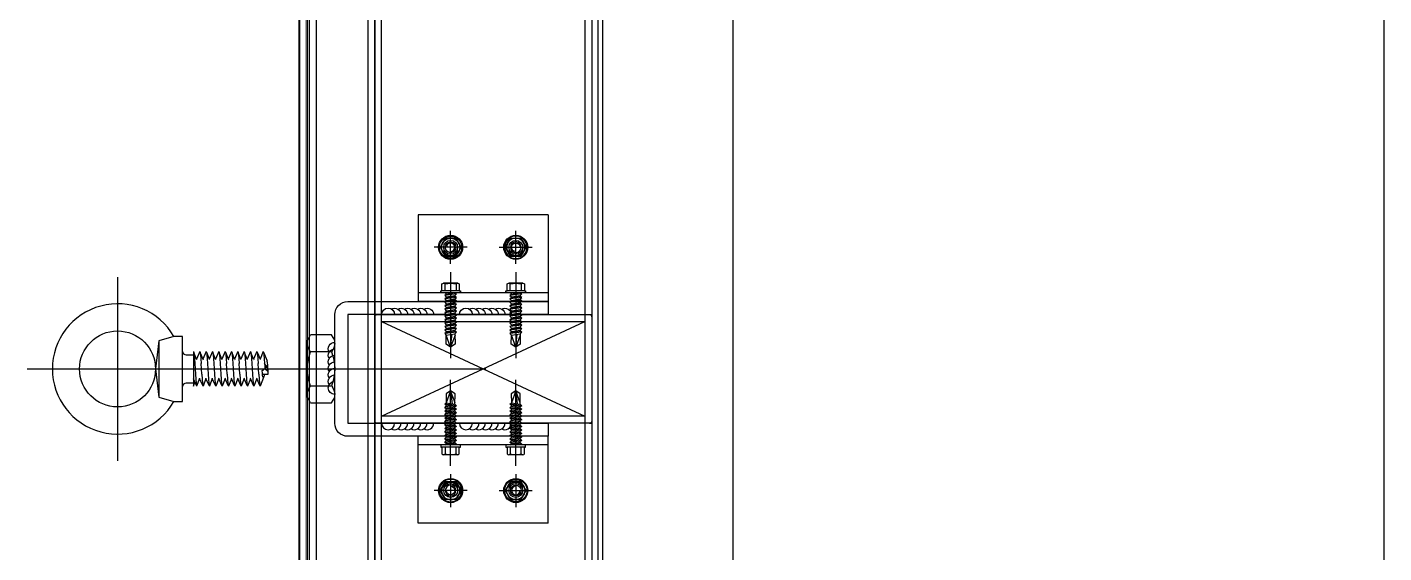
# Model space of a CAD drawing. Header units: millimetres. Extents: x 7297 to 60227, y -7497 to 19324.
# Drawn here: x 58381 to 59006, y 1973 to 2215 of the extents above; entities that cross this region are included whole.
import ezdxf

# ---------------------------------------------------------------- set-up
doc = ezdxf.new("R2010")
doc.units = ezdxf.units.MM
doc.linetypes.add('HIDDEN', pattern=[0.375, 0.25, -0.125])
doc.layers.add('NS_AL_PANEL', color=32, linetype='Continuous', lineweight=9)
for name, color, linetype in [('NS_BRACKET_NUTS', 1, 'Continuous'), ('NS_COL_D-GREY', 8, 'Continuous'), ('NS_COL_MAGENTA', 6, 'Continuous'), ('NS_COL_RED', 1, 'Continuous'), ('NS_COL_WHITE', 7, 'Continuous'), ('NS_COL_YELLOW', 2, 'Continuous'), ('NS_FRAME', 253, 'Continuous'), ('NS_PIPE_FRAME', 2, 'Continuous'), ('NS_WELD', 1, 'Continuous')]:
    doc.layers.add(name, color=color, linetype=linetype)

# ---------------------------------------------------------------- blocks, each defined once
blk = doc.blocks.new('*U243')
blk.add_lwpolyline([(0, 0), (100, 0), (100, 2751.99), (0, 2751.99)], close=True)
at = {"linetype": 'HIDDEN'}
blk.add_lwpolyline([(3.2, 0), (96.8, 0), (96.8, 2751.99), (3.2, 2751.99)], close=True, dxfattribs=at)
blk = doc.blocks.new('*U101')
for p, q in [((1, 100), (0, 100)), ((0, 99), (0, 100)), ((0, 99), (0, 1)), ((49, 100), (1, 100)), ((3.2, 3.2), (46.8, 96.8)), ((46.8, 3.2), (3.2, 96.8)), ((49, 100), (50, 100)), ((50, 99), (50, 100)), ((50, 1), (50, 99)), ((0, 1), (0, 0)), ((1, 0), (0, 0)), ((50, 1), (50, 0)), ((1, 0), (49, 0)), ((49, 0), (50, 0))]:
    blk.add_line(p, q)
blk.add_lwpolyline([(3.2, 96.8), (3.2, 3.2), (46.8, 3.2), (46.8, 96.8)], close=True)
for centre, start, end in [((1, 99), 90, 180), ((49, 99), 0, 90), ((1, 1), 180, 270), ((49, 1), 270, 0)]:
    blk.add_arc(centre, 1, start, end)
blk = doc.blocks.new('HEXA-5.5X30')
for p, q in [((-9.61, 0), (29.99, 0)), ((-4.5, -3.25), (-4.5, 3.25)), ((0, -2), (0.68, 2)), ((0.43, -2.75), (1.11, 2.75)), ((0.68, 2), (0.5, 2)), ((0.68, 2), (1.11, 2.75)), ((1.11, 2.75), (1.83, 2)), ((1.83, 2), (1.16, -2)), ((1.6, -2), (2.28, 2)), ((1.83, 2), (2.28, 2)), ((2.03, -2.75), (2.71, 2.75)), ((2.28, 2), (2.71, 2.75)), ((2.71, 2.75), (3.43, 2)), ((3.43, 2), (2.76, -2)), ((3.2, -2), (3.88, 2)), ((3.43, 2), (3.88, 2)), ((3.63, -2.75), (4.31, 2.75)), ((3.88, 2), (4.31, 2.75)), ((4.31, 2.75), (5.03, 2)), ((5.03, 2), (4.36, -2)), ((4.8, -2), (5.48, 2)), ((5.03, 2), (5.48, 2)), ((5.23, -2.75), (5.91, 2.75)), ((5.48, 2), (5.91, 2.75)), ((5.91, 2.75), (6.63, 2)), ((6.63, 2), (5.96, -2)), ((6.4, -2), (7.08, 2)), ((6.63, 2), (7.08, 2)), ((6.83, -2.75), (7.51, 2.75)), ((7.08, 2), (7.51, 2.75)), ((7.51, 2.75), (8.23, 2)), ((8.23, 2), (7.56, -2)), ((8, -2), (8.68, 2)), ((8.23, 2), (8.68, 2)), ((8.43, -2.75), (9.11, 2.75)), ((8.68, 2), (9.11, 2.75)), ((9.11, 2.75), (9.83, 2)), ((9.83, 2), (9.16, -2)), ((9.6, -2), (10.28, 2)), ((9.83, 2), (10.28, 2)), ((10.03, -2.75), (10.71, 2.75)), ((10.28, 2), (10.71, 2.75)), ((10.71, 2.75), (11.43, 2)), ((11.43, 2), (10.76, -2)), ((11.2, -2), (11.88, 2)), ((11.43, 2), (11.88, 2)), ((11.63, -2.75), (12.31, 2.75)), ((11.88, 2), (12.31, 2.75)), ((12.31, 2.75), (13.03, 2)), ((13.03, 2), (12.36, -2)), ((13.03, 2), (13.48, 2)), ((13.23, -2.75), (13.91, 2.75)), ((14.63, 2), (15.08, 2)), ((14.83, -2.75), (15.51, 2.75)), ((16.23, 2), (16.68, 2)), ((16.43, -2.75), (17.11, 2.75)), ((17.83, 2), (18.28, 2)), ((18.03, -2.75), (18.71, 2.75)), ((25, 0), (18.97, -0.71)), ((19.39, -2.01), (25, 0)), ((25, 0), (19.43, 2)), ((0.43, -2.75), (0, -2)), ((1.16, -2), (0.43, -2.75)), ((1.16, -2), (1.6, -2)), ((2.03, -2.75), (1.6, -2)), ((2.76, -2), (2.03, -2.75)), ((2.76, -2), (3.2, -2)), ((3.63, -2.75), (3.2, -2)), ((4.36, -2), (3.63, -2.75)), ((4.36, -2), (4.8, -2)), ((5.23, -2.75), (4.8, -2)), ((5.96, -2), (5.23, -2.75)), ((5.96, -2), (6.4, -2)), ((6.83, -2.75), (6.4, -2)), ((7.56, -2), (6.83, -2.75)), ((7.56, -2), (8, -2)), ((8.43, -2.75), (8, -2)), ((9.16, -2), (8.43, -2.75)), ((9.16, -2), (9.6, -2)), ((10.03, -2.75), (9.6, -2)), ((10.76, -2), (10.03, -2.75)), ((10.76, -2), (11.2, -2)), ((11.63, -2.75), (11.2, -2)), ((12.36, -2), (11.63, -2.75)), ((12.36, -2), (12.8, -2)), ((13.96, -2), (14.4, -2)), ((15.56, -2), (16, -2)), ((17.16, -2), (17.6, -2))]:
    blk.add_line(p, q)
for points in [[(-4.14, -2.5, 0.476693), (-4.14, -4), (-1, -4), (-1, 4), (-4.14, 4, 0.476693), (-4.14, 2.5)], [(-1, 2.5), (-4.14, 2.5, 0.136257), (-4.14, -2.5), (-1, -2.5)]]:
    blk.add_lwpolyline(points, format="xyb")
for points in [[(-1, -4), (-1, -4.5), (0, -4.5), (0, 4.5), (-1, 4.5), (-1, 4)], [(18.75, -2), (23.56, -2.1), (25, 0), (23.56, 2.1), (19.43, 2)]]:
    blk.add_lwpolyline(points)
for points in [[(13.91, 2.75), (14.63, 2), (13.96, -2), (13.23, -2.75), (12.8, -2), (13.48, 2)], [(15.51, 2.75), (16.23, 2), (15.56, -2), (14.83, -2.75), (14.4, -2), (15.08, 2)], [(17.11, 2.75), (17.83, 2), (17.16, -2), (16.43, -2.75), (16, -2), (16.68, 2)], [(18.71, 2.75), (19.43, 2), (18.76, -2), (18.03, -2.75), (17.6, -2), (18.28, 2)]]:
    blk.add_lwpolyline(points, close=True)
blk.add_arc((0.5, 2.5), 0.5, 180, 270)
blk = doc.blocks.new('M10-H')
for p, q in [((0, 15.5), (0, -15.5)), ((-15.5, 0), (15.5, 0))]:
    blk.add_line(p, q)
blk.add_lwpolyline([(-4.9, 8.5), (-9.8, 0), (-4.9, -8.5), (4.9, -8.5), (9.8, 0), (4.9, 8.5), (-4.9, 8.5)])
for radius in [10.5, 8.5, 5]:
    blk.add_circle((0, 0), radius)
blk.add_arc((0, 0), 4, 90, 0)
blk = doc.blocks.new('-AS0-DFASDFASD+7SDFDE')
for p, q in [((140.34, -30.26), (139.81, -31.19)), ((140.34, -30.26), (144.01, -30.26)), ((144.01, -30.26), (144.54, -31.19)), ((139.81, -31.19), (139.81, -41.09)), ((144.54, -31.19), (144.54, -41.09)), ((144.01, -33.19), (140.34, -33.19)), ((144.01, -39.08), (140.34, -39.08)), ((139.81, -41.09), (140.34, -42.02)), ((144.01, -42.02), (140.34, -42.02)), ((144.54, -41.09), (144.01, -42.02))]:
    blk.add_line(p, q)
for centre, radius, start, end in [((142.73, -31.48), 2.94, 184.6551, 215.532), ((141.62, -31.48), 2.94, 324.468, 355.3449), ((148.15, -36.14), 8.34, 159.331, 200.669), ((136.2, -36.14), 8.34, 339.331, 20.669), ((142.73, -40.79), 2.94, 144.468, 175.3449), ((141.62, -40.79), 2.94, 4.6551, 35.532)]:
    blk.add_arc(centre, radius, start, end)
blk = doc.blocks.new('A$C0843732F')
for centre, start in [((0, -3), 90), ((0, -6), 150), ((0, -9), 150), ((0, -12), 150), ((0, -15), 150), ((0, -18), 150), ((0, -21), 150)]:
    blk.add_arc(centre, 3, start, 270)
blk = doc.blocks.new('*U242')
blk.add_lwpolyline([(0, 0), (30, 0), (30, 2791.99), (0, 2791.99)], close=True)
at = {"linetype": 'HIDDEN'}
blk.add_lwpolyline([(3.2, 0), (26.8, 0), (26.8, 2791.99), (3.2, 2791.99)], close=True, dxfattribs=at)

msp = doc.modelspace()

# ---------------------------------------------------------------- linework, layer by layer
at = {"layer": 'NS_AL_PANEL'}
for p, q in [((58505.98, 4688.74), (58505.98, 1826.75)), ((58506.48, 1827.25), (58506.48, 4688.24)), ((58509.48, 1830.25), (58509.48, 4685.24)), ((58509.98, 1861.75), (58509.98, 4684.74))]:
    msp.add_line(p, q, dxfattribs=at)
at = {"layer": 'NS_BRACKET_NUTS'}
for p, q in [((58441.49, 2070.74, 0), (58439.99, 2057.74, 0)), ((58448.47, 2072.74, 0), (58441.49, 2070.74, 0)), ((58441.49, 2070.74, 0), (58441.49, 2044.74, 0)), ((58452.49, 2072.74, 0), (58448.47, 2072.74, 0)), ((58452.49, 2042.74, 0), (58452.49, 2072.74, 0)), ((58454.09, 2064.24, 0), (58457.49, 2064.24, 0)), ((58457.49, 2065.74, 0), (58457.49, 2049.74, 0)), ((58457.49, 2065.74, 0), (58457.64, 2065.35, 0)), ((58457.64, 2065.35, 0), (58457.78, 2064.21, 0)), ((58458.88, 2062.19, 0), (58457.64, 2065.35, 0)), ((58457.78, 2064.21, 0), (58457.93, 2062.44, 0)), ((58460.41, 2065.74, 0), (58458.88, 2062.19, 0)), ((58460.41, 2065.74, 0), (58460.56, 2065.35, 0)), ((58460.56, 2065.35, 0), (58460.64, 2065.12, 0)), ((58460.64, 2065.12, 0), (58461.82, 2062.21, 0)), ((58460.64, 2065.12, 0), (58460.71, 2064.21, 0)), ((58460.71, 2064.21, 0), (58460.85, 2062.44, 0)), ((58463.34, 2065.74, 0), (58461.82, 2062.21, 0)), ((58463.34, 2065.74, 0), (58463.48, 2065.34, 0)), ((58463.48, 2065.34, 0), (58463.57, 2065.12, 0)), ((58463.57, 2065.12, 0), (58464.74, 2062.21, 0)), ((58463.57, 2065.12, 0), (58463.63, 2064.21, 0)), ((58463.63, 2064.21, 0), (58463.78, 2062.44, 0)), ((58466.26, 2065.74, 0), (58464.74, 2062.21, 0)), ((58466.26, 2065.74, 0), (58466.41, 2065.34, 0)), ((58466.41, 2065.34, 0), (58466.56, 2064.21, 0)), ((58467.66, 2062.19, 0), (58466.41, 2065.34, 0)), ((58466.56, 2064.21, 0), (58466.7, 2062.44, 0)), ((58469.19, 2065.74, 0), (58467.66, 2062.19, 0)), ((58469.19, 2065.74, 0), (58469.33, 2065.35, 0)), ((58469.33, 2065.35, 0), (58469.48, 2064.21, 0)), ((58470.58, 2062.19, 0), (58469.33, 2065.35, 0)), ((58469.48, 2064.21, 0), (58469.63, 2062.44, 0)), ((58472.11, 2065.74, 0), (58470.58, 2062.19, 0)), ((58472.11, 2065.74, 0), (58472.26, 2065.35, 0)), ((58472.26, 2065.35, 0), (58472.34, 2065.12, 0)), ((58472.34, 2065.12, 0), (58472.4, 2064.21, 0)), ((58472.34, 2065.12, 0), (58473.51, 2062.19, 0)), ((58472.4, 2064.21, 0), (58472.55, 2062.44, 0)), ((58475.04, 2065.74, 0), (58473.51, 2062.19, 0)), ((58475.04, 2065.74, 0), (58475.18, 2065.35, 0)), ((58475.18, 2065.35, 0), (58475.27, 2065.12, 0)), ((58475.27, 2065.12, 0), (58475.33, 2064.21, 0)), ((58476.44, 2062.21, 0), (58475.27, 2065.12, 0)), ((58475.33, 2064.21, 0), (58475.48, 2062.44, 0)), ((58477.96, 2065.74, 0), (58476.44, 2062.21, 0)), ((58477.96, 2065.74, 0), (58478.11, 2065.35, 0)), ((58478.11, 2065.35, 0), (58478.25, 2064.21, 0)), ((58479.36, 2062.21, 0), (58478.11, 2065.35, 0)), ((58478.25, 2064.21, 0), (58478.4, 2062.44, 0)), ((58480.89, 2065.74, 0), (58479.36, 2062.21, 0)), ((58480.89, 2065.74, 0), (58481.03, 2065.35, 0)), ((58481.03, 2065.35, 0), (58481.18, 2064.21, 0)), ((58482.28, 2062.19, 0), (58481.03, 2065.35, 0)), ((58481.18, 2064.21, 0), (58481.33, 2062.44, 0)), ((58483.81, 2065.74, 0), (58482.28, 2062.19, 0)), ((58483.81, 2065.74, 0), (58483.95, 2065.34, 0)), ((58483.95, 2065.34, 0), (58484.1, 2064.21, 0)), ((58485.21, 2062.21, 0), (58483.95, 2065.34, 0)), ((58484.1, 2064.21, 0), (58484.25, 2062.44, 0)), ((58486.74, 2065.74, 0), (58485.21, 2062.21, 0)), ((58486.74, 2065.74, 0), (58486.88, 2065.34, 0)), ((58486.88, 2065.34, 0), (58486.97, 2065.12, 0)), ((58486.97, 2065.12, 0), (58488.14, 2062.21, 0)), ((58486.97, 2065.12, 0), (58487.03, 2064.21, 0)), ((58487.03, 2064.21, 0), (58487.17, 2062.44, 0)), ((58489.66, 2065.74, 0), (58488.14, 2062.21, 0)), ((58489.66, 2065.74, 0), (58489.81, 2065.35, 0)), ((58489.81, 2065.35, 0), (58489.89, 2065.12, 0)), ((58489.89, 2065.12, 0), (58491.24, 2061.73, 0)), ((58489.89, 2065.12, 0), (58489.95, 2064.21, 0)), ((58489.95, 2064.21, 0), (58490.1, 2062.44, 0)), ((58439.99, 2057.74, 0), (58441.49, 2044.74, 0)), ((58457.93, 2062.44, 0), (58458.07, 2060.21, 0)), ((58458.07, 2060.21, 0), (58458.37, 2055.27, 0)), ((58458.96, 2062.01, 0), (58458.88, 2062.19, 0)), ((58460.85, 2062.44, 0), (58461, 2060.21, 0)), ((58461.29, 2055.27, 0), (58461, 2060.21, 0)), ((58461.82, 2062.21, 0), (58461.89, 2062.01, 0)), ((58463.78, 2062.44, 0), (58463.92, 2060.21, 0)), ((58463.92, 2060.21, 0), (58464.22, 2055.27, 0)), ((58464.74, 2062.21, 0), (58464.8, 2062.04, 0)), ((58466.7, 2062.44, 0), (58466.85, 2060.21, 0)), ((58466.85, 2060.21, 0), (58467.14, 2055.27, 0)), ((58467.73, 2062.01, 0), (58467.66, 2062.19, 0)), ((58469.63, 2062.44, 0), (58469.77, 2060.21, 0)), ((58469.77, 2060.21, 0), (58470.07, 2055.27, 0)), ((58470.66, 2062.01, 0), (58470.58, 2062.19, 0)), ((58472.55, 2062.44, 0), (58472.7, 2060.21, 0)), ((58472.99, 2055.27, 0), (58472.7, 2060.21, 0)), ((58473.51, 2062.19, 0), (58473.59, 2062.01, 0)), ((58475.48, 2062.44, 0), (58475.62, 2060.21, 0)), ((58475.62, 2060.21, 0), (58475.91, 2055.27, 0)), ((58476.44, 2062.21, 0), (58476.51, 2062.01, 0)), ((58478.4, 2062.44, 0), (58478.55, 2060.21, 0)), ((58478.84, 2055.27, 0), (58478.55, 2060.21, 0)), ((58479.36, 2062.21, 0), (58479.42, 2062.04, 0)), ((58481.33, 2062.44, 0), (58481.47, 2060.21, 0)), ((58481.47, 2060.21, 0), (58481.76, 2055.27, 0)), ((58482.36, 2062.01, 0), (58482.28, 2062.19, 0)), ((58484.25, 2062.44, 0), (58484.4, 2060.21, 0)), ((58484.4, 2060.21, 0), (58484.69, 2055.27, 0)), ((58485.21, 2062.21, 0), (58485.28, 2062.01, 0)), ((58487.17, 2062.44, 0), (58487.32, 2060.21, 0)), ((58487.61, 2055.27, 0), (58487.32, 2060.21, 0)), ((58488.14, 2062.21, 0), (58488.2, 2062.04, 0)), ((58490.39, 2057.74, 0), (58488.89, 2056.57, 0)), ((58490.1, 2062.44, 0), (58490.25, 2060.21, 0)), ((58490.25, 2060.21, 0), (58490.34, 2058.99, 0)), ((58490.67, 2059.71, 0), (58490.25, 2060.21, 0)), ((58490.34, 2058.99, 0), (58490.51, 2058.99, 0)), ((58490.34, 2058.99, 0), (58490.39, 2057.74, 0)), ((58491.67, 2056.74, 0), (58490.39, 2057.74, 0)), ((58490.65, 2058.93, 0), (58490.51, 2058.99, 0)), ((58490.65, 2059.57, 0), (58490.58, 2058.93, 0)), ((58490.67, 2059.71, 0), (58490.65, 2059.57, 0)), ((58491.82, 2058.38, 0), (58490.65, 2059.57, 0)), ((58490.8, 2058.75, 0), (58490.65, 2058.93, 0)), ((58490.95, 2058.48, 0), (58490.8, 2058.75, 0)), ((58491.09, 2058.13, 0), (58490.95, 2058.48, 0)), ((58491.09, 2058.13, 0), (58491.39, 2057.35, 0)), ((58491.24, 2061.73, 0), (58491.39, 2061.35, 0)), ((58491.53, 2060.61, 0), (58491.39, 2061.35, 0)), ((58491.53, 2057, 0), (58491.39, 2057.35, 0)), ((58491.68, 2059.59, 0), (58491.53, 2060.61, 0)), ((58491.67, 2056.74, 0), (58491.53, 2057, 0)), ((58491.97, 2056.5, 0), (58491.67, 2056.74, 0)), ((58491.82, 2058.38, 0), (58491.68, 2059.59, 0)), ((58491.97, 2056.5, 0), (58491.82, 2058.38, 0)), ((58457.49, 2051.24, 0), (58454.09, 2051.24, 0)), ((58458.81, 2050.13, 0), (58457.49, 2053.12, 0)), ((58457.49, 2049.74, 0), (58458.15, 2051.62, 0)), ((58458.37, 2055.27, 0), (58458.51, 2053.04, 0)), ((58458.51, 2053.04, 0), (58458.66, 2051.27, 0)), ((58458.66, 2051.27, 0), (58458.81, 2050.13, 0)), ((58460.32, 2053.3, 0), (58458.95, 2049.74, 0)), ((58460.27, 2053.47, 0), (58460.32, 2053.3, 0)), ((58461.73, 2050.13, 0), (58460.32, 2053.3, 0)), ((58461.29, 2055.27, 0), (58461.44, 2053.04, 0)), ((58461.44, 2053.04, 0), (58461.58, 2051.27, 0)), ((58461.58, 2051.27, 0), (58461.73, 2050.13, 0)), ((58463.25, 2053.31, 0), (58461.88, 2049.74, 0)), ((58463.19, 2053.47, 0), (58463.25, 2053.31, 0)), ((58464.65, 2050.13, 0), (58463.25, 2053.31, 0)), ((58464.22, 2055.27, 0), (58464.36, 2053.04, 0)), ((58464.36, 2053.04, 0), (58464.51, 2051.27, 0)), ((58464.51, 2051.27, 0), (58464.65, 2050.13, 0)), ((58466.17, 2053.3, 0), (58464.8, 2049.74, 0)), ((58466.12, 2053.47, 0), (58466.17, 2053.3, 0)), ((58467.58, 2050.13, 0), (58466.17, 2053.3, 0)), ((58467.14, 2055.27, 0), (58467.29, 2053.04, 0)), ((58467.29, 2053.04, 0), (58467.43, 2051.27, 0)), ((58467.43, 2051.27, 0), (58467.58, 2050.13, 0)), ((58469.1, 2053.3, 0), (58467.73, 2049.74, 0)), ((58469.04, 2053.47, 0), (58469.1, 2053.3, 0)), ((58470.5, 2050.13, 0), (58469.1, 2053.3, 0)), ((58470.07, 2055.27, 0), (58470.21, 2053.04, 0)), ((58470.21, 2053.04, 0), (58470.36, 2051.27, 0)), ((58470.36, 2051.27, 0), (58470.5, 2050.13, 0)), ((58472.03, 2053.31, 0), (58470.65, 2049.74, 0)), ((58471.97, 2053.47, 0), (58472.03, 2053.31, 0)), ((58473.43, 2050.13, 0), (58472.03, 2053.31, 0)), ((58472.99, 2055.27, 0), (58473.14, 2053.04, 0)), ((58473.14, 2053.04, 0), (58473.28, 2051.27, 0)), ((58473.28, 2051.27, 0), (58473.43, 2050.13, 0)), ((58474.96, 2053.25, 0), (58473.57, 2049.74, 0)), ((58474.89, 2053.47, 0), (58474.95, 2053.31, 0)), ((58476.35, 2050.13, 0), (58474.95, 2053.31, 0)), ((58475.91, 2055.27, 0), (58476.06, 2053.04, 0)), ((58476.06, 2053.04, 0), (58476.21, 2051.27, 0)), ((58476.21, 2051.27, 0), (58476.35, 2050.13, 0)), ((58477.87, 2053.3, 0), (58476.5, 2049.74, 0)), ((58477.82, 2053.47, 0), (58477.87, 2053.3, 0)), ((58479.28, 2050.13, 0), (58477.87, 2053.3, 0)), ((58478.84, 2055.27, 0), (58478.99, 2053.04, 0)), ((58478.99, 2053.04, 0), (58479.13, 2051.27, 0)), ((58479.13, 2051.27, 0), (58479.28, 2050.13, 0)), ((58480.8, 2053.31, 0), (58479.42, 2049.74, 0)), ((58480.74, 2053.47, 0), (58480.8, 2053.31, 0)), ((58482.2, 2050.13, 0), (58480.8, 2053.31, 0)), ((58481.76, 2055.27, 0), (58481.91, 2053.04, 0)), ((58481.91, 2053.04, 0), (58482.06, 2051.27, 0)), ((58482.06, 2051.27, 0), (58482.2, 2050.13, 0)), ((58483.74, 2053.25, 0), (58482.35, 2049.74, 0)), ((58483.66, 2053.47, 0), (58483.72, 2053.31, 0)), ((58485.13, 2050.13, 0), (58483.72, 2053.31, 0)), ((58484.69, 2055.27, 0), (58484.83, 2053.04, 0)), ((58484.83, 2053.04, 0), (58484.98, 2051.27, 0)), ((58484.98, 2051.27, 0), (58485.13, 2050.13, 0)), ((58486.64, 2053.3, 0), (58485.27, 2049.74, 0)), ((58486.59, 2053.47, 0), (58486.64, 2053.3, 0)), ((58488.05, 2050.13, 0), (58486.64, 2053.3, 0)), ((58487.61, 2055.27, 0), (58487.76, 2053.04, 0)), ((58487.76, 2053.04, 0), (58487.91, 2051.27, 0)), ((58487.91, 2051.27, 0), (58488.05, 2050.13, 0)), ((58489.78, 2053.74, 0), (58488.2, 2049.74, 0)), ((58489.14, 2056.36, 0), (58489.19, 2056.04, 0)), ((58489.19, 2056.04, 0), (58489.19, 2055.91, 0)), ((58489.19, 2055.91, 0), (58489.34, 2055.61, 0)), ((58489.34, 2054.88, 0), (58489.34, 2055.61, 0)), ((58489.48, 2054.14, 0), (58489.34, 2054.88, 0)), ((58489.48, 2055.27, 0), (58489.58, 2055.27, 0)), ((58489.63, 2053.74, 0), (58489.48, 2054.14, 0)), ((58489.58, 2055.27, 0), (58490.13, 2055.27, 0)), ((58489.78, 2053.74, 0), (58489.63, 2053.74, 0)), ((58489.92, 2054.13, 0), (58489.78, 2053.74, 0)), ((58490.07, 2054.87, 0), (58489.92, 2054.13, 0)), ((58490.13, 2055.27, 0), (58490.07, 2054.87, 0)), ((58490.13, 2055.27, 0), (58491.97, 2055.27, 0)), ((58491.97, 2055.27, 0), (58491.97, 2056.5, 0)), ((58441.49, 2044.74, 0), (58448.47, 2042.74, 0)), ((58458.81, 2050.13, 0), (58458.95, 2049.74, 0)), ((58461.73, 2050.13, 0), (58461.88, 2049.74, 0)), ((58464.65, 2050.13, 0), (58464.8, 2049.74, 0)), ((58467.58, 2050.13, 0), (58467.73, 2049.74, 0)), ((58470.5, 2050.13, 0), (58470.65, 2049.74, 0)), ((58473.43, 2050.13, 0), (58473.57, 2049.74, 0)), ((58476.35, 2050.13, 0), (58476.5, 2049.74, 0)), ((58479.28, 2050.13, 0), (58479.42, 2049.74, 0)), ((58482.2, 2050.13, 0), (58482.35, 2049.74, 0)), ((58485.13, 2050.13, 0), (58485.27, 2049.74, 0)), ((58488.05, 2050.13, 0), (58488.2, 2049.74, 0)), ((58448.47, 2042.74, 0), (58452.49, 2042.74, 0))]:
    msp.add_line(p, q, dxfattribs=at)
msp.add_circle((58422.49, 2057.74, 0), 17.5, dxfattribs=at)
for centre, radius, start, end in [((58422.49, 2057.74, 0), 30, 30, 330), ((58454.09, 2065.84, 0), 1.6, 180, 270), ((58454.09, 2049.64, 0), 1.6, 90, 180)]:
    msp.add_arc(centre, radius, start, end, dxfattribs=at)
at = {"layer": 'NS_COL_D-GREY'}
msp.add_lwpolyline([(58645.98, 1827.75), (58620.98, 1827.75), (58620.98, 1829.75), (58643.98, 1829.75), (58643.98, 4685.74), (58620.98, 4685.74), (58620.98, 4687.74), (58645.98, 4687.74)], close=True, dxfattribs=at)
at = {"layer": 'NS_COL_MAGENTA', "ltscale": 50}
for centre in [(58575.98, 2113.74, 0), (58605.98, 2113.74, 0), (58575.98, 2001.74, 0), (58605.98, 2001.74, 0)]:
    msp.add_circle(centre, 5.53, dxfattribs=at)
for centre, start, end in [((58575.98, 2113.74, 0), 202.61986, 337.38013), ((58605.98, 2113.74, 0), 202.61987, 337.38014), ((58575.98, 2001.74, 0), 22.61987, 157.38014), ((58605.98, 2001.74, 0), 22.61986, 157.38013)]:
    msp.add_arc(centre, 3.78, start, end, dxfattribs=at)
at = {"layer": 'NS_COL_RED'}
for p, q in [((58422.49, 2099.97, 0), (58422.49, 2015.51, 0)), ((58380.84, 2057.74, 0), (58592.12, 2057.74, 0))]:
    msp.add_line(p, q, dxfattribs=at)
at = {"layer": 'NS_COL_RED', "elevation": 0}
msp.add_lwpolyline([(58528.58, 2032.74), (58620.98, 2032.74), (58620.98, 2026.74), (58528.58, 2026.74, -0.414214), (58522.58, 2032.74), (58522.58, 2082.74, -0.414214), (58528.58, 2088.74), (58620.98, 2088.74), (58620.98, 2082.74), (58528.58, 2082.74)], format="xyb", close=True, dxfattribs=at)
at = {"layer": 'NS_COL_WHITE'}
for p, q in [((58705.98, 4757.74), (58705.98, 1757.74)), ((59005.98, 4757.74), (59005.98, 1757.74))]:
    msp.add_line(p, q, dxfattribs=at)
for centre in [(58575.98, 2113.74, 0), (58605.98, 2113.74, 0), (58575.98, 2001.74, 0), (58605.98, 2001.74, 0)]:
    msp.add_circle(centre, 3.2, dxfattribs=at)
at = {"layer": 'NS_COL_YELLOW', "ltscale": 20}
for p, q in [((58620.98, 2128.74, 0), (58560.98, 2128.74, 0)), ((58560.98, 2128.74, 0), (58560.98, 2088.74, 0)), ((58620.98, 2128.74, 0), (58620.98, 2088.74, 0)), ((58620.98, 2092.74, 0), (58560.98, 2092.74, 0)), ((58620.98, 2088.74, 0), (58560.98, 2088.74, 0)), ((58620.98, 2026.74, 0), (58560.98, 2026.74, 0)), ((58560.98, 1986.74, 0), (58560.98, 2026.74, 0)), ((58620.98, 1986.74, 0), (58620.98, 2026.74, 0)), ((58620.98, 2022.74, 0), (58560.98, 2022.74, 0)), ((58620.98, 1986.74, 0), (58560.98, 1986.74, 0))]:
    msp.add_line(p, q, dxfattribs=at)

# ---------------------------------------------------------------- block references
at = {"layer": 'NS_BRACKET_NUTS', "xscale": -1, "rotation": 90}
for p in [(58575.98, 2092.74, 0), (58605.98, 2092.74, 0)]:
    msp.add_blockref('HEXA-5.5X30', p, dxfattribs=at)
at = {"layer": 'NS_BRACKET_NUTS', "xscale": -2.666672, "yscale": 2.666672, "zscale": 2.666672, "rotation": 180}
msp.add_blockref('-AS0-DFASDFASD+7SDFDE', (58137.13, 1961.38, 0), dxfattribs=at)
at = {"layer": 'NS_BRACKET_NUTS', "rotation": 90.00000000000001}
for p in [(58575.98, 2022.74, 0), (58605.98, 2022.74, 0)]:
    msp.add_blockref('HEXA-5.5X30', p, dxfattribs=at)
at = {"layer": 'NS_COL_RED', "yscale": 0.4923076923076923, "zscale": 0.4923076923076923, "rotation": 180}
for p, xscale in [((58575.98, 2113.74, 0), 0.4923076923076923), ((58605.98, 2113.74, 0), -0.4923076923076923)]:
    msp.add_blockref('M10-H', p, dxfattribs=dict(at, xscale=xscale))
at = {"layer": 'NS_COL_RED', "yscale": 0.4923076923076923, "zscale": 0.4923076923076923}
for p, xscale in [((58575.98, 2001.74, 0), -0.4923076923076923), ((58605.98, 2001.74, 0), 0.4923076923076923)]:
    msp.add_blockref('M10-H', p, dxfattribs=dict(at, xscale=xscale))
at = {"layer": 'NS_FRAME', "xscale": -1, "rotation": 180}
for name, p in [('*U242', (58510.98, 4653.74)), ('*U243', (58540.98, 4633.74))]:
    msp.add_blockref(name, p, dxfattribs=at)
at = {"layer": 'NS_PIPE_FRAME', "xscale": -1, "rotation": 270}
msp.add_blockref('*U101', (58540.98, 2032.74), dxfattribs=at)
at = {"layer": 'NS_WELD', "extrusion": (0, 0, -1), "zscale": -1}
for p, rotation in [((-58544.18, 2082.74, 0), 270), ((-58580.01, 2082.74, 0), 270), ((-58580.01, 2082.74, 0), 270), ((-58522.58, 2045.98, 0), 180)]:
    msp.add_blockref('A$C0843732F', p, dxfattribs=dict(at, rotation=rotation))
at = {"layer": 'NS_WELD', "extrusion": (0, 0, -1), "xscale": -1, "zscale": -1, "rotation": 270}
for p in [(-58544.18, 2032.74, 0), (-58580.01, 2032.74, 0)]:
    msp.add_blockref('A$C0843732F', p, dxfattribs=at)

doc.saveas('drawing.dxf')
